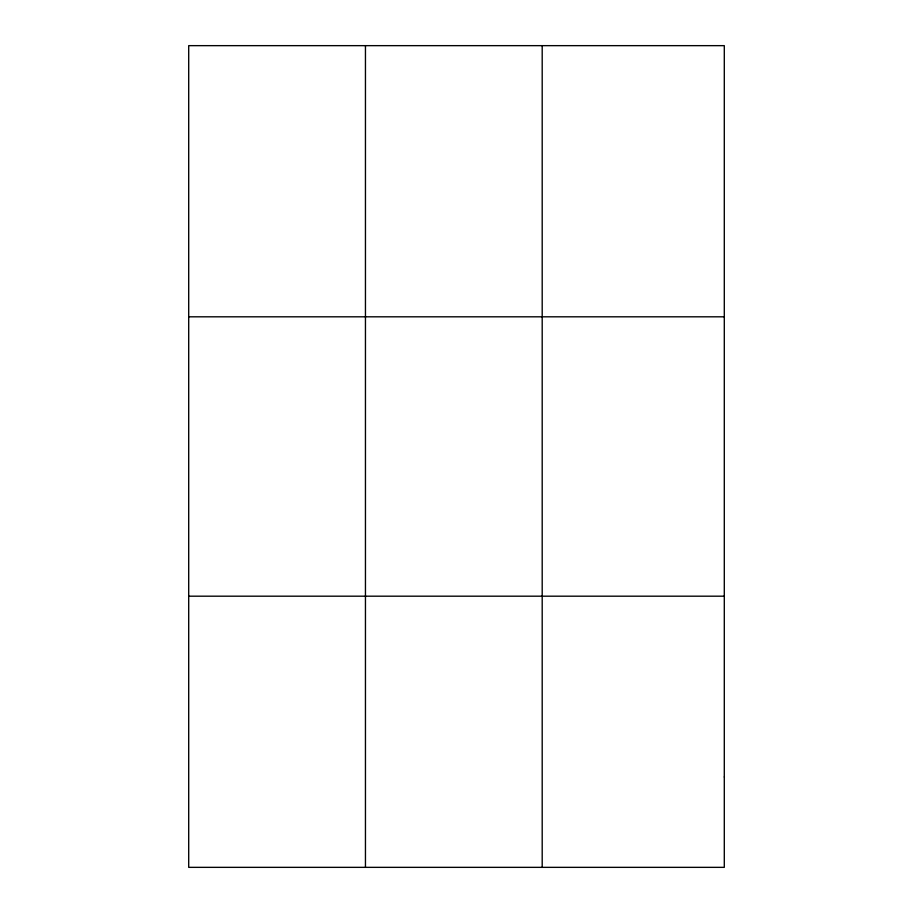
<?xml version="1.0" encoding="UTF-8"?>
<svg xmlns="http://www.w3.org/2000/svg" width="913" height="913" viewBox="0 0 913 913"><rect width="100%" height="100%" fill="white"/><g stroke="black" fill="none" stroke-linecap="round" stroke-linejoin="round"><path stroke-width="1.37" d="M365.451 867.35L365.451 45.65M542.196 867.35L542.196 45.65M188.706 316.811L724.294 316.811M188.706 596.189L724.294 596.189M724.294 776.963L724.294 867.35L188.706 867.35L188.706 45.65L724.294 45.65L724.294 776.963"/></g></svg>
